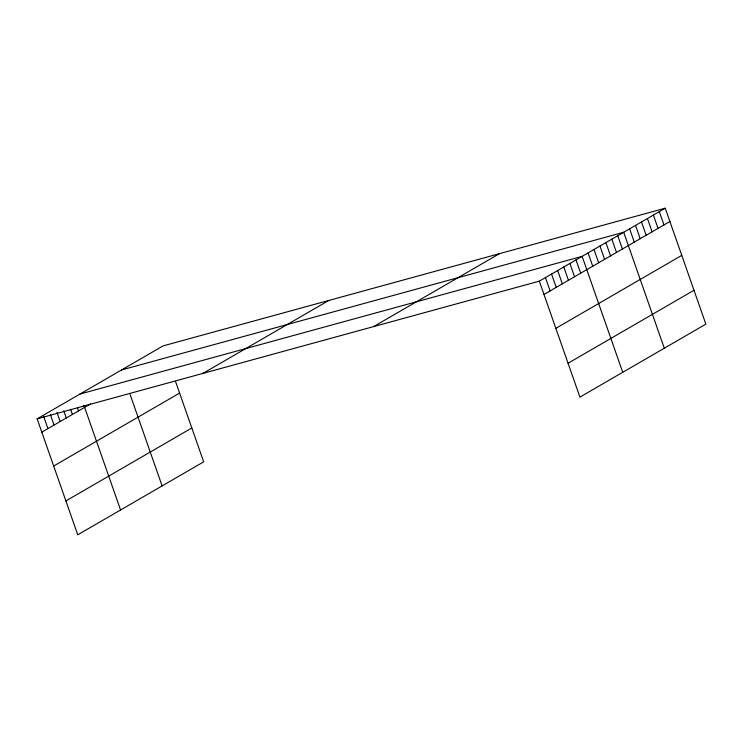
<?xml version="1.0" encoding="UTF-8"?>
<svg xmlns="http://www.w3.org/2000/svg" width="743" height="743" viewBox="0 0 743 743"><rect width="100%" height="100%" fill="white"/><g stroke="black" fill="none" stroke-linecap="round" stroke-linejoin="round"><path stroke-width="1.11" d="M175.645 381.781L203.675 461.84L77.755 534.802L37.15 418.857L163.079 345.894L665.245 208.198L705.85 324.143L579.921 397.106L539.325 281.16L665.245 208.198M41.812 432.166L90.562 403.923M202.867 373.413L328.796 300.46M53.672 466.037L179.602 393.075M65.895 500.931L191.815 427.968M373.608 326.595L499.528 253.642M543.978 294.469L669.907 221.507M555.848 328.341L681.768 255.378M568.061 363.234L693.99 290.272M121.518 369.977L623.693 232.271L664.298 348.226M79.965 394.05L582.131 256.354L622.736 372.299M37.15 418.857L539.325 281.16M659.31 211.634L663.973 224.953M653.376 215.08L658.038 228.389M647.441 218.516L652.094 231.825M641.497 221.953L646.159 235.271M635.562 225.398L640.225 238.707M629.627 228.835L634.29 242.144M617.758 235.717L622.411 249.026M611.814 239.153L616.476 252.462M605.879 242.599L610.542 255.908M599.945 246.035L604.607 259.344M594.01 249.472L598.672 262.781M588.075 252.917L592.738 266.226M576.02 259.892L580.682 273.201M569.9 263.44L574.562 276.749M563.788 266.988L568.451 280.297M557.668 270.526L562.33 283.835M551.557 274.074L556.219 287.383M545.436 277.613L550.099 290.922M130.136 394.57L162.123 485.922M83.913 405.306L120.57 509.995M77.43 407.833L78.507 410.898M70.604 409.328L72.396 414.445M63.768 410.823L66.276 417.993M56.932 412.319L60.164 421.532M50.459 414.835L54.044 425.08M43.623 416.331L47.923 428.618"/></g></svg>
